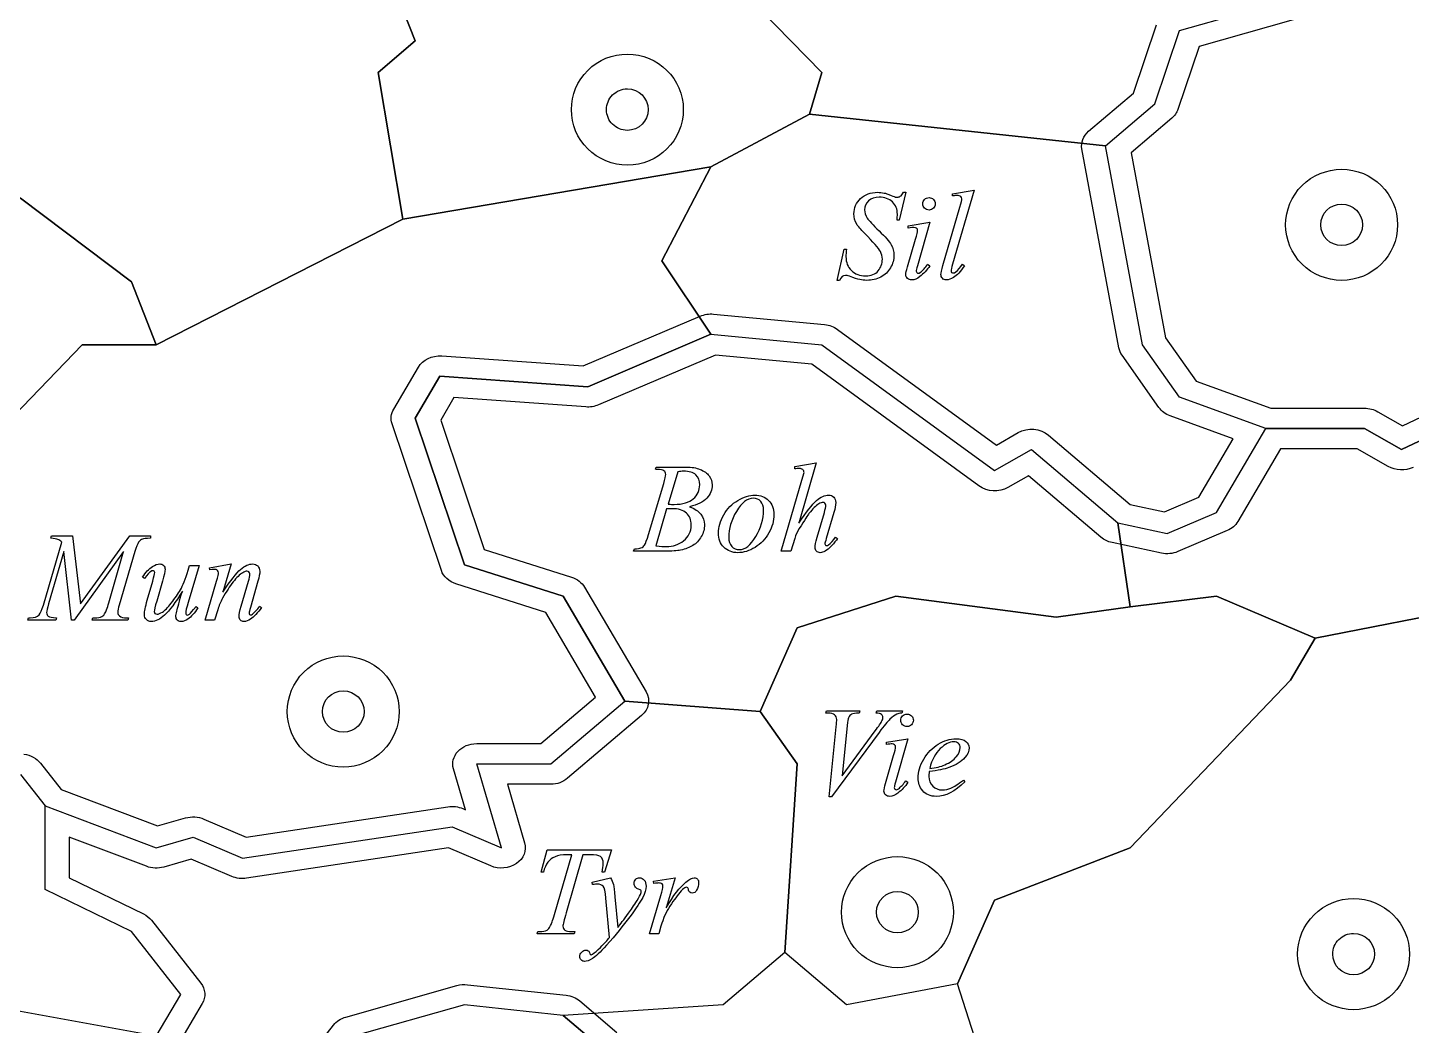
# Model space of a CAD drawing. Extents: x 1 to 639, y -1 to 499.
# Drawn here: x 245.7 to 363, y 153.1 to 237.6 of the extents above; entities that cross this region are included whole.
import ezdxf

# ---------------------------------------------------------------- set-up
doc = ezdxf.new("R2010")
doc.units = 0
for name, color, linetype in [('Centers', 7, 'CONTINUOUS'), ('Dividing_Lines', 7, 'CONTINUOUS'), ('Label_Land', 7, 'CONTINUOUS'), ('Land', 7, 'CONTINUOUS'), ('Nations', 7, 'CONTINUOUS')]:
    doc.layers.add(name, color=color, linetype=linetype)

msp = doc.modelspace()

# ---------------------------------------------------------------- linework, layer by layer
at = {"layer": 'Centers', "color": 1}
for points in [[(298.332701, 230.684085)], [(301.304446, 230.684085)], [(358.856051, 220.918465)], [(361.82777, 220.918465)], [(274.258991, 179.66714)], [(277.230737, 179.66714)], [(321.219702, 162.661489)], [(324.191421, 162.661489)], [(359.873241, 159.103938)], [(362.844987, 159.103938)]]:
    msp.add_lwpolyline(points, close=True, dxfattribs=at)
for points in [[(293.21068, 234.013691), (294.099838, 234.896755), (295.305794, 235.392849), (296.563248, 235.392838)], [(296.563248, 235.392838), (299.18174, 235.392833), (301.304446, 233.284654), (301.304446, 230.684085)], [(291.821997, 230.684085), (291.821997, 231.932931), (292.321522, 233.130628), (293.21068, 234.013691)], [(295.312001, 231.926762), (295.643853, 232.256339), (296.09394, 232.441491), (296.563248, 232.441486)], [(296.563248, 232.441486), (297.5405, 232.441453), (298.332701, 231.654647), (298.332701, 230.684085)], [(294.793716, 230.684085), (294.793716, 231.15018), (294.980148, 231.597185), (295.312001, 231.926762)], [(293.210681, 227.35448), (292.321523, 228.237543), (291.821998, 229.435239), (291.821997, 230.684085)], [(295.312001, 229.441408), (294.980148, 229.770985), (294.793716, 230.21799), (294.793716, 230.684085)], [(298.332701, 230.684085), (298.332701, 229.713523), (297.5405, 228.926717), (296.563248, 228.926684)], [(301.304446, 230.684085), (301.304444, 228.083517), (299.181739, 225.97534), (296.563248, 225.975335)], [(296.563248, 228.926684), (296.09394, 228.926679), (295.643853, 229.111831), (295.312001, 229.441408)], [(296.563248, 225.975335), (295.305795, 225.975323), (294.099839, 226.471417), (293.210681, 227.35448)], [(353.734004, 224.248072), (354.623162, 225.131135), (355.829118, 225.627229), (357.086572, 225.627218)], [(357.086572, 225.627218), (359.705064, 225.627213), (361.82777, 223.519034), (361.82777, 220.918465)], [(352.345321, 220.918465), (352.345321, 222.167312), (352.844846, 223.365008), (353.734004, 224.248072)], [(355.317066, 220.918465), (355.317066, 221.889048), (356.1093, 222.675862), (357.086572, 222.675866)], [(357.086572, 222.675866), (358.063834, 222.675848), (358.856051, 221.889038), (358.856051, 220.918465)], [(353.734005, 217.58886), (352.844847, 218.471924), (352.345322, 219.669619), (352.345321, 220.918465)], [(357.086572, 219.161064), (356.1093, 219.161068), (355.317066, 219.947882), (355.317066, 220.918465)], [(358.856051, 220.918465), (358.856051, 219.947892), (358.063834, 219.161083), (357.086572, 219.161064)], [(361.82777, 220.918465), (361.827768, 218.317897), (359.705063, 216.20972), (357.086572, 216.209715)], [(357.086572, 216.209715), (355.829119, 216.209704), (354.623163, 216.705797), (353.734005, 217.58886)], [(269.136961, 182.996737), (270.026114, 183.8798), (271.232063, 184.375897), (272.489512, 184.375892)], [(272.489512, 184.375892), (273.746961, 184.375897), (274.95291, 183.8798), (275.842063, 182.996737)], [(267.748287, 179.66714), (267.748287, 180.915981), (268.247808, 182.113674), (269.136961, 182.996737)], [(275.842063, 182.996737), (276.731215, 182.113674), (277.230736, 180.915981), (277.230737, 179.66714)], [(270.720006, 179.66714), (270.720007, 180.637721), (271.512241, 181.424534), (272.489512, 181.424538)], [(272.489512, 181.424538), (273.466773, 181.424519), (274.25899, 180.637711), (274.258991, 179.66714)], [(269.136962, 176.337544), (268.247809, 177.220606), (267.748288, 178.418298), (267.748287, 179.66714)], [(272.489512, 177.909738), (271.51224, 177.909742), (270.720006, 178.696557), (270.720006, 179.66714)], [(274.258991, 179.66714), (274.258991, 178.696567), (273.466774, 177.909757), (272.489512, 177.909738)], [(277.230737, 179.66714), (277.230736, 178.418298), (276.731214, 177.220606), (275.842062, 176.337544)], [(272.489512, 174.95839), (271.232063, 174.958385), (270.026115, 175.454482), (269.136962, 176.337544)], [(275.842062, 176.337544), (274.952909, 175.454482), (273.746961, 174.958385), (272.489512, 174.95839)], [(316.097645, 165.991086), (316.986798, 166.874149), (318.192747, 167.370246), (319.450196, 167.370242)], [(319.450196, 167.370242), (320.707645, 167.370246), (321.913594, 166.874149), (322.802747, 165.991086)], [(314.708971, 162.661489), (314.708971, 163.910331), (315.208493, 165.108024), (316.097645, 165.991086)], [(322.802747, 165.991086), (323.691899, 165.108024), (324.191421, 163.910331), (324.191421, 162.661489)], [(317.680717, 162.661489), (317.680717, 163.632062), (318.472934, 164.418872), (319.450196, 164.41889)], [(319.450196, 164.41889), (320.427468, 164.418886), (321.219702, 163.632072), (321.219702, 162.661489)], [(354.751206, 162.433544), (355.640359, 163.31661), (356.84631, 163.812709), (358.103762, 163.812704)], [(358.103762, 163.812704), (359.361213, 163.812709), (360.567164, 163.31661), (361.456317, 162.433544)], [(316.097646, 159.331894), (315.208494, 160.214956), (314.708972, 161.412648), (314.708971, 162.661489)], [(319.450196, 160.904088), (318.472934, 160.904107), (317.680717, 161.690917), (317.680717, 162.661489)], [(321.219702, 162.661489), (321.219702, 161.690906), (320.427468, 160.904092), (319.450196, 160.904088)], [(324.191421, 162.661489), (324.19142, 161.412648), (323.691898, 160.214956), (322.802746, 159.331894)], [(353.362537, 159.103938), (353.362534, 160.352782), (353.862053, 161.550478), (354.751206, 162.433544)], [(361.456317, 162.433544), (362.34547, 161.550478), (362.84499, 160.352782), (362.844987, 159.103938)], [(356.852526, 160.346616), (357.184373, 160.676196), (357.634456, 160.861353), (358.103762, 160.861355)], [(358.103762, 160.861355), (359.08103, 160.861337), (359.87325, 160.074517), (359.873241, 159.103938)], [(356.334256, 159.103938), (356.334252, 159.570031), (356.520679, 160.017036), (356.852526, 160.346616)], [(319.450196, 157.952739), (318.192747, 157.952735), (316.986799, 158.448832), (316.097646, 159.331894)], [(322.802746, 159.331894), (321.913593, 158.448832), (320.707645, 157.952735), (319.450196, 157.952739)], [(354.751213, 155.774344), (353.862061, 156.657406), (353.362539, 157.855097), (353.362537, 159.103938)], [(358.103762, 157.346532), (357.126488, 157.346536), (356.334253, 158.133353), (356.334256, 159.103938)], [(359.873241, 159.103938), (359.873244, 158.133363), (359.081026, 157.34655), (358.103762, 157.346532)], [(362.844987, 159.103938), (362.844985, 157.855097), (362.345463, 156.657406), (361.456311, 155.774344)], [(358.103762, 154.395191), (356.846314, 154.395186), (355.640365, 154.891283), (354.751213, 155.774344)], [(361.456311, 155.774344), (360.567158, 154.891283), (359.36121, 154.395186), (358.103762, 154.395191)]]:
    msp.add_open_spline(points, degree=3, dxfattribs=at)
at = {"layer": 'Dividing_Lines', "color": 2}
for points in [[(307.829994, 239.169794), (313.053792, 233.841282), (312.009032, 230.288941), (303.650955, 225.848515), (299.471943, 217.855735), (303.650955, 211.639147), (293.203359, 207.198716), (280.666296, 208.0868), (278.576777, 204.534461), (282.755789, 192.101263), (291.113866, 189.437001), (296.337664, 180.556144), (307.829994, 179.668052), (310.964272, 175.227643), (309.919513, 159.242096), (304.695741, 154.80167), (291.113866, 153.91357), (294.248145, 151.249339)], [(303.650955, 211.639147), (313.053818, 210.751049), (327.680426, 200.094028), (330.814705, 201.870204), (338.127996, 195.653592), (342.307035, 194.765523), (346.486073, 196.541686), (350.665112, 203.646372), (359.023162, 203.646372), (362.157414, 201.870204), (371.560251, 206.310621), (374.694556, 209.862971), (379.918328, 208.974887), (386.186859, 204.534461), (393.50015, 206.310621), (398.723948, 208.974887), (402.902987, 206.310621), (406.037292, 222.296174), (410.216278, 224.960426), (479.170412, 237.393613)], [(245.144514, 174.339545), (247.234026, 171.675283), (256.636849, 168.122952), (259.771123, 169.011017), (263.95015, 167.234852), (281.711056, 169.899115), (285.890121, 168.122952), (283.800575, 175.227645), (290.069133, 175.227645), (296.337664, 180.556144), (307.829994, 179.668052)]]:
    msp.add_lwpolyline(points, dxfattribs=at)
at = {"layer": 'Label_Land', "color": 7}
for points in [[(319.95404, 223.674888), (320.15536, 223.674888), (319.604378, 221.307146), (319.424249, 221.307146)], [(325.940674, 223.859051), (324.12879, 217.597688)], [(324.12879, 223.364456), (324.12879, 223.559139), (325.940674, 223.859051)], [(323.302316, 217.481931), (324.738047, 222.417359)], [(320.367276, 220.638921), (320.367276, 220.844127), (322.195052, 221.13878)], [(322.195052, 221.13878), (321.146067, 217.450361)], [(320.298402, 217.350392), (320.98713, 219.707611)], [(314.348855, 216.213875), (314.942221, 218.860484), (315.122349, 218.860484)], [(322.009627, 217.571381), (322.195052, 217.450361)], [(324.965859, 217.597688), (325.124796, 217.434578)], [(314.550175, 216.213869), (314.348855, 216.213875)], [(310.853376, 200.244577), (310.742118, 200.228784), (310.742118, 200.43399), (312.575194, 200.739155)], [(312.575194, 200.739155), (311.086484, 195.630092)], [(298.943683, 200.197204), (299.017854, 200.391887), (301.58204, 200.391887)], [(300.829738, 199.976231), (300.019156, 197.234897)], [(310.742118, 194.335726), (310.403052, 193.257089), (309.608367, 193.257089), (311.351379, 199.276417), (311.536804, 199.928861)], [(298.360913, 194.682995), (299.648303, 199.002811)], [(299.892007, 196.840264), (298.975471, 193.720114)], [(312.649365, 194.435699), (313.258626, 196.540359)], [(314.069204, 196.540359), (313.422859, 194.335726)], [(247.081338, 188.695446), (248.644222, 194.014972)], [(247.722387, 194.356981), (247.775366, 194.55166), (249.560758, 194.55166)], [(249.560758, 194.55166), (250.222998, 188.805939), (254.392449, 194.55166), (256.146058, 194.55166), (256.146058, 194.356981)], [(314.206949, 194.435699), (314.371186, 194.335726)], [(252.691823, 189.084808), (253.878554, 193.220465), (249.687908, 187.416863), (249.475992, 187.416863), (248.80316, 193.220465), (247.521066, 188.805939)], [(254.837473, 193.220465), (253.5077, 188.695446)], [(299.722474, 193.257089), (297.089416, 193.257089), (297.158287, 193.451768)], [(259.345976, 191.652493), (259.46253, 192.052378), (260.267829, 192.052378)], [(260.267829, 192.052378), (259.345993, 188.916435)], [(261.380389, 191.694586), (261.179068, 191.663033), (261.147298, 191.852453), (262.980357, 192.178658)], [(262.980357, 192.178658), (262.275733, 189.784606)], [(255.642738, 190.936909), (255.478504, 191.052665)], [(255.881145, 189.095331), (256.342061, 190.721179)], [(257.179131, 190.721179), (256.681127, 189.021668)], [(261.851901, 188.285037), (261.587006, 187.416863), (260.79232, 187.416863), (261.756539, 190.710656)], [(263.838617, 188.595473), (264.453174, 190.710656)], [(265.263752, 190.710656), (264.617408, 188.495503)], [(248.193899, 187.611546), (248.135623, 187.416863), (245.767458, 187.416863), (245.825736, 187.611546), (245.968778, 187.611546)], [(254.169937, 187.611546), (254.297087, 187.611546), (254.249407, 187.416863), (251.224301, 187.416863), (251.27728, 187.611546), (251.420325, 187.611546)], [(260.013512, 188.579689), (260.172449, 188.45867)], [(265.406798, 188.595473), (265.571031, 188.495503)], [(313.566464, 179.540175), (313.375739, 179.540175), (313.428718, 179.734854), (316.263096, 179.734854), (316.204821, 179.540175)], [(317.640552, 179.540175), (317.704127, 179.734854), (319.865673, 179.734854), (319.812693, 179.540175)], [(313.667122, 172.436947), (314.260488, 178.377348)], [(315.187623, 178.482581), (314.763791, 174.225908), (317.566381, 178.024819)], [(317.905447, 177.89854), (313.857847, 172.436947), (313.667122, 172.436947)], [(318.509409, 176.861993), (318.509409, 177.067199), (320.337188, 177.361851)], [(320.337188, 177.361851), (319.288202, 173.673433)], [(318.440537, 173.573463), (319.129265, 175.930683)], [(320.151759, 173.794453), (320.337188, 173.673433)], [(325.036429, 173.862853), (325.147687, 173.710266)], [(289.448696, 166.054564), (289.252672, 166.054564), (289.755974, 167.948758)], [(289.755974, 167.948758), (295.212818, 167.948758), (294.624749, 166.054564), (294.423428, 166.054564)], [(290.381127, 162.455595), (291.869837, 167.522566), (291.440709, 167.522566)], [(293.358551, 167.522566), (292.791673, 167.522566), (291.371834, 162.608185)], [(293.623429, 165.002318), (293.575746, 165.197001), (295.128051, 165.575755)], [(298.778307, 165.281103), (300.606086, 165.575755), (299.843188, 163.018594)], [(298.815394, 165.08642), (298.778307, 165.281103)], [(295.037968, 160.514122), (294.741286, 163.850002)], [(295.514797, 163.960427), (295.747905, 161.371712)], [(299.414056, 161.476945), (299.244523, 160.81396), (298.433945, 160.81396), (299.414056, 164.081447)], [(291.869837, 161.008633), (292.113541, 161.008633), (292.049966, 160.81396), (288.924201, 160.81396), (288.98248, 161.008633), (289.120226, 161.008633)]]:
    msp.add_lwpolyline(points, dxfattribs=at)
for points in [[(322.126181, 223.227653)], [(298.943683, 200.197197)], [(308.103761, 196.735038)], [(308.983214, 196.371986)], [(320.268313, 179.450725)], [(322.186155, 174.841519)], [(322.149072, 174.5837)]]:
    msp.add_lwpolyline(points, close=True, dxfattribs=at)
for points in [[(315.763394, 221.864887), (315.763394, 222.36299), (315.950587, 222.789183), (316.324972, 223.143467)], [(316.324972, 223.143467), (316.699358, 223.497752), (317.179701, 223.674895), (317.766003, 223.674895)], [(317.008404, 222.943517), (316.778827, 222.729545), (316.664038, 222.482248), (316.664038, 222.201626)], [(317.903748, 223.26448), (317.536427, 223.26448), (317.237979, 223.157492), (317.008404, 222.943517)], [(317.766003, 223.674895), (317.963791, 223.674895), (318.150984, 223.655602), (318.327581, 223.617015)], [(319.021608, 222.859331), (318.739053, 223.12943), (318.366433, 223.26448), (317.903748, 223.26448)], [(318.327581, 223.617015), (318.437072, 223.59598), (318.636627, 223.525825), (318.926246, 223.406549)], [(318.926246, 223.406549), (319.131098, 223.325872), (319.24412, 223.282025), (319.265312, 223.27501)], [(319.445441, 221.817524), (319.445441, 222.241965), (319.304163, 222.589234), (319.021608, 222.859331)], [(319.265312, 223.27501), (319.314759, 223.264481), (319.369504, 223.259216), (319.429545, 223.259216)], [(319.429545, 223.259216), (319.531973, 223.259216), (319.620271, 223.285525), (319.694441, 223.338143)], [(319.694441, 223.338143), (319.768612, 223.390758), (319.855146, 223.503007), (319.95404, 223.674888)], [(321.596391, 222.701488), (321.596391, 222.848814), (321.647603, 222.973341), (321.750028, 223.075067)], [(321.750028, 223.075067), (321.852456, 223.176791), (321.97784, 223.227653), (322.126181, 223.227653)], [(322.126181, 223.227653), (322.274523, 223.227653), (322.399906, 223.176791), (322.502331, 223.075067)], [(322.502331, 223.075067), (322.604758, 222.973341), (322.655972, 222.848814), (322.655972, 222.701488)], [(324.499643, 223.401289), (324.418408, 223.401289), (324.29479, 223.389011), (324.12879, 223.364456)], [(324.812218, 223.317103), (324.745112, 223.373227), (324.640921, 223.401289), (324.499643, 223.401289)], [(324.738047, 222.417359), (324.854602, 222.820753), (324.91288, 223.052266), (324.91288, 223.111897)], [(324.91288, 223.111897), (324.91288, 223.196083), (324.879326, 223.264485), (324.812218, 223.317103)], [(316.007098, 220.970407), (315.844629, 221.254535), (315.763394, 221.552695), (315.763394, 221.864887)], [(316.664038, 222.201626), (316.664038, 221.956083), (316.736444, 221.721062), (316.881254, 221.496565)], [(319.424249, 221.307146), (319.438377, 221.517612), (319.445441, 221.687738), (319.445441, 221.817524)], [(321.750028, 222.327913), (321.647603, 222.433146), (321.596391, 222.557671), (321.596391, 222.701488)], [(322.126181, 222.175323), (321.981371, 222.175323), (321.855986, 222.226186), (321.750028, 222.327913)], [(322.497035, 222.327913), (322.394607, 222.226186), (322.27099, 222.175323), (322.126181, 222.175323)], [(322.655972, 222.701488), (322.655972, 222.557671), (322.602993, 222.433146), (322.497035, 222.327913)], [(316.679934, 220.186419), (316.330271, 220.537196), (316.105992, 220.798525), (316.007098, 220.970407)], [(316.881254, 221.496565), (317.029596, 221.275575), (317.366895, 220.91252), (317.893153, 220.407402)], [(320.849384, 220.696801), (320.771682, 220.696801), (320.610979, 220.677508), (320.367276, 220.638921)], [(321.071896, 220.623138), (321.018918, 220.672247), (320.944748, 220.696801), (320.849384, 220.696801)], [(320.98713, 219.707611), (321.100152, 220.093465), (321.156663, 220.335501), (321.156663, 220.433719)], [(321.156663, 220.433719), (321.156663, 220.510889), (321.128407, 220.574029), (321.071896, 220.623138)], [(318.009707, 218.650018), (317.843707, 218.941163), (317.400449, 219.453297), (316.679934, 220.186419)], [(317.893153, 220.407402), (318.422943, 219.905792), (318.765541, 219.512923), (318.920946, 219.228792)], [(315.122349, 218.860484), (315.097625, 218.604418), (315.085262, 218.392198), (315.085262, 218.223826)], [(315.085262, 218.223826), (315.085262, 217.74326), (315.238902, 217.352144), (315.546182, 217.050476)], [(318.173943, 217.997573), (318.173943, 218.236101), (318.119198, 218.453583), (318.009707, 218.650018)], [(319.154054, 218.329052), (319.154054, 217.967751), (319.056927, 217.616974), (318.862671, 217.276722)], [(318.920946, 219.228792), (319.076352, 218.948171), (319.154054, 218.648258), (319.154054, 218.329052)], [(315.546182, 217.050476), (315.856992, 216.748808), (316.261399, 216.597974), (316.759401, 216.597974)], [(316.759401, 216.597974), (317.222086, 216.597974), (317.573514, 216.738285), (317.813686, 217.018906)], [(317.813686, 217.018906), (318.053857, 217.303036), (318.173943, 217.629259), (318.173943, 217.997573)], [(318.862671, 217.276722), (318.671946, 216.939976), (318.396455, 216.678647), (318.036198, 216.492734)], [(320.165956, 216.703207), (320.165956, 216.832996), (320.210105, 217.048724), (320.298402, 217.350392)], [(321.146067, 217.450361), (321.075428, 217.201311), (321.040109, 217.052232), (321.040109, 217.003123)], [(321.040109, 217.003123), (321.040109, 216.946999), (321.056003, 216.901398), (321.087792, 216.86632)], [(322.195052, 217.450361), (321.954881, 217.085554), (321.672326, 216.778625), (321.347387, 216.529574)], [(321.400366, 216.89789), (321.601688, 217.055738), (321.804775, 217.280235), (322.009627, 217.571381)], [(323.132783, 216.703207), (323.132783, 216.829487), (323.189294, 217.089061), (323.302316, 217.481931)], [(324.12879, 217.597688), (324.04049, 217.285497), (323.996341, 217.094325), (323.996341, 217.024169)], [(323.996341, 217.024169), (323.996341, 216.971552), (324.012235, 216.927704), (324.044023, 216.892626)], [(324.171173, 216.84001), (324.238279, 216.84001), (324.310683, 216.869827), (324.388386, 216.92946)], [(325.124796, 217.434578), (324.789261, 216.964537), (324.480216, 216.636561), (324.197661, 216.450648)], [(324.388386, 216.92946), (324.572046, 217.073277), (324.764537, 217.29602), (324.965859, 217.597688)], [(315.037583, 216.634801), (314.829197, 216.634801), (314.666728, 216.49449), (314.550175, 216.213869)], [(315.381945, 216.555874), (315.244201, 216.608492), (315.129413, 216.634801), (315.037583, 216.634801)], [(316.261397, 216.271745), (316.077737, 216.310332), (315.784586, 216.405041), (315.381945, 216.555874)], [(316.854763, 216.213869), (316.642847, 216.213869), (316.445058, 216.233161), (316.261397, 216.271745)], [(318.036198, 216.492734), (317.67594, 216.306824), (317.282129, 216.213869), (316.854763, 216.213869)], [(320.303702, 216.376985), (320.211871, 216.46468), (320.165956, 216.573421), (320.165956, 216.703207)], [(320.65866, 216.250705), (320.513851, 216.250705), (320.395532, 216.292798), (320.303702, 216.376985)], [(321.347387, 216.529574), (321.107216, 216.343662), (320.87764, 216.250705), (320.65866, 216.250705)], [(321.087792, 216.86632), (321.123111, 216.831242), (321.163728, 216.813703), (321.209642, 216.813703)], [(321.209642, 216.813703), (321.262622, 216.813703), (321.326197, 216.841766), (321.400366, 216.89789)], [(323.265229, 216.387508), (323.176932, 216.47871), (323.132783, 216.583943), (323.132783, 216.703207)], [(323.604295, 216.250705), (323.470082, 216.250705), (323.35706, 216.296306), (323.265229, 216.387508)], [(324.197661, 216.450648), (323.989278, 216.317353), (323.791489, 216.250705), (323.604295, 216.250705)], [(324.044023, 216.892626), (324.079343, 216.857549), (324.121726, 216.84001), (324.171173, 216.84001)], [(299.113216, 200.191944), (299.053172, 200.191944), (298.996661, 200.193695), (298.943683, 200.197197)], [(299.664198, 200.076188), (299.568835, 200.153358), (299.385174, 200.191944), (299.113216, 200.191944)], [(299.648303, 199.002811), (299.757794, 199.367619), (299.81254, 199.623686), (299.81254, 199.771012)], [(299.81254, 199.771012), (299.81254, 199.900798), (299.763093, 200.002523), (299.664198, 200.076188)], [(301.317145, 200.039371), (301.189995, 200.039371), (301.027526, 200.018325), (300.829738, 199.976231)], [(302.36613, 199.734195), (302.14715, 199.937646), (301.797489, 200.039371), (301.317145, 200.039371)], [(301.58204, 200.391887), (302.012937, 200.391887), (302.396151, 200.325239), (302.731684, 200.191944)], [(302.694601, 198.892331), (302.694601, 199.253633), (302.585111, 199.534254), (302.36613, 199.734195)], [(302.731684, 200.191944), (303.07075, 200.058649), (303.323284, 199.872737), (303.489287, 199.634209)], [(303.489287, 199.634209), (303.65882, 199.395681), (303.743586, 199.143122), (303.743586, 198.876531)], [(311.144759, 200.27613), (311.081184, 200.27613), (310.984057, 200.265613), (310.853376, 200.244577)], [(311.42025, 200.170897), (311.346081, 200.241053), (311.254251, 200.27613), (311.144759, 200.27613)], [(311.536804, 199.928861), (311.536804, 200.020063), (311.497953, 200.100742), (311.42025, 200.170897)], [(302.154214, 197.697939), (302.514472, 198.017144), (302.694601, 198.415275), (302.694601, 198.892331)], [(303.743586, 198.876531), (303.743586, 198.466122), (303.593478, 198.094298), (303.293262, 197.761062)], [(300.019156, 197.234897), (300.248733, 197.227892), (300.414734, 197.22439), (300.51716, 197.22439)], [(300.51716, 197.22439), (301.251803, 197.22439), (301.797487, 197.38224), (302.154214, 197.697939)], [(303.293262, 197.761062), (302.99658, 197.431331), (302.510939, 197.187541), (301.83634, 197.029691)], [(301.83634, 197.029691), (302.270767, 196.868333), (302.590407, 196.654359), (302.795259, 196.387769)], [(304.728997, 196.335153), (305.02921, 196.854302), (305.428319, 197.264711), (305.926323, 197.566379)], [(307.240204, 197.745275), (306.721008, 197.745275), (306.24243, 197.375206), (305.80447, 196.635068)], [(305.926323, 197.566379), (306.427859, 197.868047), (306.911734, 198.018881), (307.37795, 198.018881)], [(307.860057, 197.482192), (307.701121, 197.657581), (307.494504, 197.745275), (307.240204, 197.745275)], [(307.37795, 198.018881), (307.844165, 198.018881), (308.22738, 197.866293), (308.527594, 197.561119)], [(308.103761, 196.735038), (308.103761, 197.061262), (308.022527, 197.310313), (307.860057, 197.482192)], [(308.527594, 197.561119), (308.83134, 197.255942), (308.983214, 196.859564), (308.983214, 196.371986)], [(311.086484, 195.630092), (311.729297, 196.59122), (312.230832, 197.229633), (312.591089, 197.545332)], [(312.78711, 197.27699), (312.546939, 197.129664), (312.269682, 196.856058), (311.955341, 196.456172)], [(312.591089, 197.545332), (312.951347, 197.861031), (313.29571, 198.018881), (313.624179, 198.018881)], [(313.136772, 197.392746), (313.034347, 197.392746), (312.917793, 197.354161), (312.78711, 197.27699)], [(313.306305, 197.329606), (313.263922, 197.371699), (313.207411, 197.392746), (313.136772, 197.392746)], [(313.258626, 196.540359), (313.336328, 196.80344), (313.37518, 197.010398), (313.37518, 197.161233)], [(313.37518, 197.161233), (313.37518, 197.231389), (313.352221, 197.287513), (313.306305, 197.329606)], [(313.624179, 198.018881), (313.793712, 198.018881), (313.93499, 197.961003), (314.048012, 197.845248)], [(314.048012, 197.845248), (314.161034, 197.729491), (314.217545, 197.575149), (314.217545, 197.382223)], [(314.217545, 197.382223), (314.217545, 197.15071), (314.168098, 196.870089), (314.069204, 196.540359)], [(300.305243, 196.856058), (300.192221, 196.856058), (300.054476, 196.850793), (299.892007, 196.840264)], [(301.576741, 196.493002), (301.315377, 196.735039), (300.891545, 196.856058), (300.305243, 196.856058)], [(301.974085, 195.482765), (301.974085, 195.914222), (301.841637, 196.250967), (301.576741, 196.493002)], [(302.795259, 196.387769), (303.000112, 196.121179), (303.102538, 195.828281), (303.102538, 195.509075)], [(304.283973, 194.782968), (304.283973, 195.298608), (304.432314, 195.816003), (304.728997, 196.335153)], [(305.80447, 196.635068), (305.370043, 195.898437), (305.152829, 195.165314), (305.152829, 194.435699)], [(307.446821, 194.493575), (307.884781, 195.230206), (308.103761, 195.977361), (308.103761, 196.735038)], [(308.983214, 196.371986), (308.983214, 195.845821), (308.841936, 195.324917), (308.559381, 194.809274)], [(311.955341, 196.456172), (311.870574, 196.34743), (311.588019, 195.90896), (311.107676, 195.14076)], [(298.021847, 193.767467), (298.106614, 193.900763), (298.219636, 194.205938), (298.360913, 194.682995)], [(301.333037, 194.141046), (301.760403, 194.470776), (301.974085, 194.918016), (301.974085, 195.482765)], [(303.102538, 195.509075), (303.102538, 195.15479), (303.010707, 194.81629), (302.827047, 194.493575)], [(304.739592, 193.588571), (304.435846, 193.897255), (304.283973, 194.295387), (304.283973, 194.782968)], [(308.559381, 194.809274), (308.280359, 194.293634), (307.890081, 193.884979), (307.388546, 193.583311)], [(311.107676, 195.14076), (310.959334, 194.895216), (310.837482, 194.626871), (310.742118, 194.335726)], [(248.310453, 194.257008), (248.204494, 194.299101), (248.008473, 194.332426), (247.722387, 194.356981)], [(248.644222, 194.014972), (248.527667, 194.134236), (248.416411, 194.214915), (248.310453, 194.257008)], [(255.150051, 194.009712), (255.054688, 193.872908), (254.950495, 193.609826), (254.837473, 193.220465)], [(255.473222, 194.283318), (255.356669, 194.237716), (255.248945, 194.146514), (255.150051, 194.009712)], [(256.146058, 194.356981), (255.764608, 194.332426), (255.54033, 194.307871), (255.473222, 194.283318)], [(297.158287, 193.451768), (297.433778, 193.458773), (297.620971, 193.485082), (297.719865, 193.530695)], [(297.719865, 193.530695), (297.861143, 193.590326), (297.961803, 193.66925), (298.021847, 193.767467)], [(298.975471, 193.720114), (299.35692, 193.671006), (299.655368, 193.646451), (299.870815, 193.646451)], [(299.870815, 193.646451), (300.421797, 193.646451), (300.909205, 193.811316), (301.333037, 194.141046)], [(302.117127, 193.741161), (301.831041, 193.562264), (301.484912, 193.430722), (301.078738, 193.346535)], [(302.827047, 194.493575), (302.643386, 194.170861), (302.406746, 193.920056), (302.117127, 193.741161)], [(305.926323, 193.13081), (305.442447, 193.13081), (305.04687, 193.283397), (304.739592, 193.588571)], [(305.152829, 194.435699), (305.152829, 194.10246), (305.237596, 193.844638), (305.407129, 193.662234)], [(305.407129, 193.662234), (305.576662, 193.48334), (305.790343, 193.393892), (306.048174, 193.393892)], [(307.388546, 193.583311), (306.88701, 193.281643), (306.399603, 193.13081), (305.926323, 193.13081)], [(306.048174, 193.393892), (306.546178, 193.393892), (307.012394, 193.760453), (307.446821, 194.493575)], [(312.46394, 193.572788), (312.46394, 193.72713), (312.525748, 194.014767), (312.649365, 194.435699)], [(312.58579, 193.257089), (312.504556, 193.337767), (312.46394, 193.443), (312.46394, 193.572788)], [(313.422859, 194.335726), (313.341626, 194.069135), (313.301009, 193.921809), (313.301009, 193.893747)], [(313.301009, 193.893747), (313.301009, 193.844638), (313.315137, 193.8043), (313.343392, 193.772731)], [(313.867883, 193.720114), (313.655967, 193.499124), (313.472306, 193.344782), (313.316901, 193.257089)], [(313.343392, 193.772731), (313.375178, 193.74116), (313.410498, 193.725374), (313.44935, 193.725374)], [(313.44935, 193.725374), (313.495264, 193.725374), (313.548243, 193.748175), (313.608287, 193.793777)], [(313.608287, 193.793777), (313.809607, 193.948119), (314.009161, 194.162093), (314.206949, 194.435699)], [(314.371186, 194.335726), (314.2511, 194.149815), (314.083332, 193.944611), (313.867883, 193.720114)], [(301.078738, 193.346535), (300.789119, 193.286905), (300.337031, 193.257089), (299.722474, 193.257089)], [(312.908964, 193.13081), (312.778281, 193.13081), (312.670556, 193.172903), (312.58579, 193.257089)], [(313.316901, 193.257089), (313.165029, 193.172903), (313.02905, 193.13081), (312.908964, 193.13081)], [(255.478504, 191.052665), (255.743399, 191.459566), (256.024187, 191.759479), (256.32087, 191.952405)], [(256.146041, 191.52095), (256.071869, 191.468335), (255.904101, 191.273654), (255.642738, 190.936909)], [(256.368553, 191.599876), (256.294381, 191.599876), (256.22021, 191.573568), (256.146041, 191.52095)], [(256.32087, 191.952405), (256.546914, 192.10324), (256.755298, 192.178658), (256.946023, 192.178658)], [(256.342061, 190.721179), (256.455083, 191.110542), (256.511594, 191.352578), (256.511594, 191.447287)], [(256.463915, 191.55252), (256.435659, 191.584091), (256.403872, 191.599876), (256.368553, 191.599876)], [(256.511594, 191.447287), (256.511594, 191.48938), (256.495701, 191.524458), (256.463915, 191.55252)], [(256.946023, 192.178658), (257.076706, 192.178658), (257.182664, 192.136565), (257.263897, 192.052378)], [(257.391047, 191.736679), (257.391047, 191.54726), (257.320408, 191.20876), (257.179131, 190.721179)], [(257.263897, 192.052378), (257.348664, 191.971699), (257.391047, 191.866466), (257.391047, 191.736679)], [(258.694332, 189.984548), (258.899184, 190.335325), (259.116399, 190.891306), (259.345976, 191.652493)], [(261.602901, 191.715633), (261.560518, 191.715633), (261.486347, 191.708617), (261.380389, 191.694586)], [(261.830709, 191.626183), (261.770667, 191.685816), (261.694731, 191.715633), (261.602901, 191.715633)], [(261.756539, 190.710656), (261.869561, 191.107035), (261.926072, 191.345563), (261.926072, 191.42624)], [(261.926072, 191.42624), (261.926072, 191.503411), (261.894284, 191.570059), (261.830709, 191.626183)], [(262.275733, 189.784606), (262.936207, 190.763274), (263.441274, 191.406949), (263.790935, 191.715633)], [(263.976363, 191.436764), (263.715, 191.278915), (263.44304, 191.017587), (263.160485, 190.652779)], [(263.790935, 191.715633), (264.144128, 192.024316), (264.483194, 192.178658), (264.808133, 192.178658)], [(264.331321, 191.563043), (264.232427, 191.563043), (264.114107, 191.52095), (263.976363, 191.436764)], [(264.500854, 191.494643), (264.45494, 191.540243), (264.398429, 191.563043), (264.331321, 191.563043)], [(264.453174, 190.710656), (264.530877, 190.97374), (264.569728, 191.178944), (264.569728, 191.326271)], [(264.569728, 191.326271), (264.569728, 191.396426), (264.54677, 191.45255), (264.500854, 191.494643)], [(264.808133, 192.178658), (264.984729, 192.178658), (265.129539, 192.120779), (265.242561, 192.005022)], [(265.242561, 192.005022), (265.359116, 191.889267), (265.417393, 191.738433), (265.417393, 191.55252)], [(265.417393, 191.55252), (265.417393, 191.342054), (265.36618, 191.061433), (265.263752, 190.710656)], [(257.920838, 188.863818), (258.235181, 189.263704), (258.493012, 189.63728), (258.694332, 189.984548)], [(263.160485, 190.652779), (262.87793, 190.291478), (262.579481, 189.828453), (262.265138, 189.263704)], [(247.521066, 188.805939), (247.411575, 188.430609), (247.35683, 188.17805), (247.35683, 188.048261)], [(252.326266, 188.043001), (252.414565, 188.200849), (252.536417, 188.548118), (252.691823, 189.084808)], [(255.648037, 187.885152), (255.648037, 188.148233), (255.72574, 188.551626), (255.881145, 189.095331)], [(256.681127, 189.021668), (256.543383, 188.558643), (256.474511, 188.265744), (256.474511, 188.142971)], [(257.173834, 188.095618), (257.361026, 188.211373), (257.610027, 188.46744), (257.920838, 188.863818)], [(258.863865, 189.874055), (258.263435, 188.895387), (257.760135, 188.220142), (257.353963, 187.848318)], [(258.381757, 188.179804), (258.438268, 188.439379), (258.598971, 189.004129), (258.863865, 189.874055)], [(259.345993, 188.916435), (259.208246, 188.449901), (259.139373, 188.155248), (259.139373, 188.032478)], [(262.265138, 189.263704), (262.099138, 188.965543), (261.961392, 188.63932), (261.851901, 188.285037)], [(245.968778, 187.611546), (246.318441, 187.611546), (246.570975, 187.69924), (246.72638, 187.874628)], [(246.72638, 187.874628), (246.839402, 188.000908), (246.957722, 188.274514), (247.081338, 188.695446)], [(247.35683, 188.048261), (247.35683, 187.918475), (247.404511, 187.818504), (247.499875, 187.748349)], [(247.499875, 187.748349), (247.595236, 187.6817), (247.826577, 187.636099), (248.193899, 187.611546)], [(251.420325, 187.611546), (251.688752, 187.611546), (251.893605, 187.650131), (252.034882, 187.727302)], [(252.034882, 187.727302), (252.144371, 187.783426), (252.241499, 187.888659), (252.326266, 188.043001)], [(253.5077, 188.695446), (253.429998, 188.432362), (253.391146, 188.225404), (253.391146, 188.074571)], [(253.391146, 188.074571), (253.391146, 187.937767), (253.438827, 187.834287), (253.534188, 187.764132)], [(253.534188, 187.764132), (253.668402, 187.662408), (253.880318, 187.611546), (254.169937, 187.611546)], [(255.81757, 187.458956), (255.704548, 187.571205), (255.648037, 187.71327), (255.648037, 187.885152)], [(257.353963, 187.848318), (256.951322, 187.476495), (256.576937, 187.290583), (256.230807, 187.290583)], [(256.474511, 188.142971), (256.474511, 188.076324), (256.495702, 188.021954), (256.538086, 187.979861)], [(256.538086, 187.979861), (256.584, 187.941275), (256.644043, 187.921981), (256.718214, 187.921981)], [(256.718214, 187.921981), (256.834767, 187.921981), (256.986641, 187.97986), (257.173834, 188.095618)], [(258.312883, 187.706255), (258.312883, 187.82552), (258.335841, 187.983369), (258.381757, 188.179804)], [(258.429436, 187.40634), (258.351734, 187.483511), (258.312883, 187.583482), (258.312883, 187.706255)], [(259.139373, 188.032478), (259.139373, 187.969338), (259.149963, 187.921983), (259.171143, 187.890412)], [(259.171143, 187.890412), (259.195868, 187.862349), (259.227655, 187.848318), (259.266506, 187.848318)], [(259.266506, 187.848318), (259.32655, 187.848318), (259.391891, 187.874627), (259.46253, 187.927245)], [(260.172449, 188.45867), (259.893425, 188.0202), (259.607338, 187.697485), (259.314189, 187.490526)], [(259.46253, 187.927245), (259.536699, 187.983369), (259.72036, 188.200851), (260.013512, 188.579689)], [(263.658489, 187.727302), (263.658489, 187.895675), (263.718531, 188.185065), (263.838617, 188.595473)], [(263.775042, 187.411603), (263.69734, 187.488774), (263.658489, 187.594007), (263.658489, 187.727302)], [(264.617408, 188.495503), (264.543238, 188.239435), (264.506154, 188.083339), (264.506154, 188.027214)], [(264.506154, 188.027214), (264.506154, 187.978106), (264.520281, 187.936012), (264.548537, 187.900935)], [(264.548537, 187.900935), (264.576792, 187.869366), (264.606813, 187.853582), (264.6386, 187.853582)], [(265.571031, 188.495503), (265.242562, 188.028969), (264.931751, 187.695731), (264.6386, 187.495789)], [(264.6386, 187.853582), (264.680983, 187.853582), (264.732196, 187.876382), (264.79224, 187.921981)], [(264.79224, 187.921981), (264.979432, 188.069308), (265.184284, 188.293805), (265.406798, 188.595473)], [(256.230807, 187.290583), (256.068338, 187.290583), (255.930592, 187.346708), (255.81757, 187.458956)], [(258.75261, 187.290583), (258.614864, 187.290583), (258.507139, 187.329169), (258.429436, 187.40634)], [(259.314189, 187.490526), (259.119931, 187.357231), (258.932738, 187.290583), (258.75261, 187.290583)], [(264.087617, 187.290583), (263.956937, 187.290583), (263.852745, 187.330923), (263.775042, 187.411603)], [(264.6386, 187.495789), (264.433747, 187.358985), (264.250086, 187.290583), (264.087617, 187.290583)], [(314.122742, 179.382325), (314.006189, 179.487558), (313.820763, 179.540175), (313.566464, 179.540175)], [(315.569072, 179.445465), (315.45605, 179.385832), (315.365985, 179.284107), (315.298877, 179.140289)], [(316.204821, 179.540175), (315.897541, 179.536672), (315.685625, 179.505103), (315.569072, 179.445465)], [(318.096172, 179.413895), (318.014938, 179.48405), (317.863065, 179.526144), (317.640552, 179.540175)], [(318.218025, 179.166596), (318.218025, 179.261307), (318.177408, 179.34374), (318.096172, 179.413895)], [(319.399457, 179.440202), (319.205201, 179.349), (319.010945, 179.210443), (318.816687, 179.024533)], [(319.812693, 179.540175), (319.63963, 179.526144), (319.501884, 179.492819), (319.399457, 179.440202)], [(319.892164, 179.298139), (319.994589, 179.399863), (320.119972, 179.450725), (320.268313, 179.450725)], [(320.268313, 179.450725), (320.416655, 179.450725), (320.542039, 179.399863), (320.644466, 179.298139)], [(314.302871, 178.9877), (314.302871, 179.14555), (314.242828, 179.277092), (314.122742, 179.382325)], [(314.260488, 178.377348), (314.288743, 178.679016), (314.302871, 178.882467), (314.302871, 178.9877)], [(315.298877, 179.140289), (315.263558, 179.063118), (315.226473, 178.843882), (315.187623, 178.482581)], [(317.566381, 178.024819), (317.870128, 178.435227), (318.060853, 178.721109), (318.138555, 178.882467)], [(318.816687, 179.024533), (318.625962, 178.83862), (318.322216, 178.463289), (317.905447, 177.89854)], [(318.138555, 178.882467), (318.191535, 178.991209), (318.218025, 179.085918), (318.218025, 179.166596)], [(319.738523, 178.92456), (319.738523, 179.071886), (319.789736, 179.196412), (319.892164, 179.298139)], [(319.892164, 178.550984), (319.789736, 178.656217), (319.738523, 178.780743), (319.738523, 178.92456)], [(320.268313, 178.398395), (320.123505, 178.398395), (319.998122, 178.449258), (319.892164, 178.550984)], [(320.639167, 178.550984), (320.536742, 178.449258), (320.413124, 178.398395), (320.268313, 178.398395)], [(320.798104, 178.92456), (320.798104, 178.780743), (320.745125, 178.656217), (320.639167, 178.550984)], [(320.644466, 179.298139), (320.746892, 179.196412), (320.798104, 179.071886), (320.798104, 178.92456)], [(322.906671, 176.904086), (323.397611, 177.209263), (323.902678, 177.361851), (324.421872, 177.361851)], [(324.225851, 177.098769), (323.865593, 177.098769), (323.482378, 176.907595), (323.076204, 176.525247)], [(324.623192, 176.961966), (324.531362, 177.053168), (324.398915, 177.098769), (324.225851, 177.098769)], [(324.421872, 177.361851), (324.796257, 177.361851), (325.073515, 177.286434), (325.253645, 177.135599)], [(325.253645, 177.135599), (325.433773, 176.984766), (325.523836, 176.80587), (325.523836, 176.598911)], [(318.99152, 176.919873), (318.913817, 176.919873), (318.753113, 176.90058), (318.509409, 176.861993)], [(319.214032, 176.84621), (319.161052, 176.895319), (319.086881, 176.919873), (318.99152, 176.919873)], [(319.129265, 175.930683), (319.242287, 176.316537), (319.298798, 176.558573), (319.298798, 176.65679)], [(319.298798, 176.65679), (319.298798, 176.733961), (319.270543, 176.797101), (319.214032, 176.84621)], [(321.682856, 175.630767), (322.007794, 176.177979), (322.415733, 176.602418), (322.906671, 176.904086)], [(323.076204, 176.525247), (322.673563, 176.146409), (322.37688, 175.585166), (322.186155, 174.841519)], [(324.437767, 175.835973), (324.656747, 176.10607), (324.766237, 176.362137), (324.766237, 176.604174)], [(324.766237, 176.604174), (324.766237, 176.7515), (324.718556, 176.870764), (324.623192, 176.961966)], [(325.523836, 176.598911), (325.523836, 176.307767), (325.407282, 176.0289), (325.174175, 175.76231)], [(321.195449, 174.025965), (321.195449, 174.548621), (321.357918, 175.083555), (321.682856, 175.630767)], [(323.817911, 174.920446), (323.422334, 174.776626), (322.866054, 174.664378), (322.149072, 174.5837)], [(322.186155, 174.841519), (322.708882, 174.901153), (323.134481, 175.002878), (323.462953, 175.146695)], [(323.462953, 175.146695), (323.89738, 175.339623), (324.222318, 175.569383), (324.437767, 175.835973)], [(325.174175, 175.76231), (324.866897, 175.41504), (324.414809, 175.134419), (323.817911, 174.920446)], [(318.308088, 172.926279), (318.308088, 173.056067), (318.352238, 173.271796), (318.440537, 173.573463)], [(319.288202, 173.673433), (319.217564, 173.424383), (319.182244, 173.275303), (319.182244, 173.226195)], [(320.337188, 173.673433), (320.097016, 173.308625), (319.814461, 173.001696), (319.489523, 172.752646)], [(319.542502, 173.120962), (319.743821, 173.27881), (319.946907, 173.503307), (320.151759, 173.794453)], [(321.587494, 172.957849), (321.32613, 173.280563), (321.195449, 173.636602), (321.195449, 174.025965)], [(322.149072, 174.5837), (322.124347, 174.408312), (322.111985, 174.262739), (322.111985, 174.146982)], [(322.111985, 174.146982), (322.111985, 173.834792), (322.223241, 173.568201), (322.445755, 173.347211)], [(325.147687, 173.710266), (324.310616, 172.88594), (323.512399, 172.473777), (322.753033, 172.473777)], [(323.987444, 173.173578), (324.224085, 173.278811), (324.573746, 173.508569), (325.036429, 173.862853)], [(318.445834, 172.600057), (318.354003, 172.687752), (318.308088, 172.796493), (318.308088, 172.926279)], [(318.800795, 172.473777), (318.655985, 172.473777), (318.537664, 172.51587), (318.445834, 172.600057)], [(319.489523, 172.752646), (319.249351, 172.566733), (319.019775, 172.473777), (318.800795, 172.473777)], [(319.182244, 173.226195), (319.182244, 173.17007), (319.198137, 173.124469), (319.229924, 173.089392)], [(319.229924, 173.089392), (319.265243, 173.054314), (319.305861, 173.036775), (319.351777, 173.036775)], [(319.351777, 173.036775), (319.404755, 173.036775), (319.46833, 173.064837), (319.542502, 173.120962)], [(322.753033, 172.473777), (322.23737, 172.473777), (321.848857, 172.635134), (321.587494, 172.957849)], [(322.445755, 173.347211), (322.668265, 173.129729), (322.938458, 173.020989), (323.256333, 173.020989)], [(323.256333, 173.020989), (323.510632, 173.020989), (323.754336, 173.071852), (323.987444, 173.173578)], [(289.830145, 166.906951), (289.67474, 166.70701), (289.54759, 166.422881), (289.448696, 166.054564)], [(290.439403, 167.364716), (290.188636, 167.259483), (289.98555, 167.106895), (289.830145, 166.906951)], [(291.440709, 167.522566), (291.027471, 167.522566), (290.693702, 167.469949), (290.439403, 167.364716)], [(294.285683, 167.37524), (294.165597, 167.473457), (293.856553, 167.522566), (293.358551, 167.522566)], [(294.52409, 166.796458), (294.52409, 167.052524), (294.444621, 167.245451), (294.285683, 167.37524)], [(294.423428, 166.054564), (294.490536, 166.331679), (294.52409, 166.578977), (294.52409, 166.796458)], [(295.128051, 165.575755), (295.248137, 165.372305), (295.331137, 165.181131), (295.377051, 165.002234)], [(297.146535, 165.096944), (297.146535, 165.240763), (297.188918, 165.356519), (297.273685, 165.444212)], [(297.273685, 165.444212), (297.358451, 165.531908), (297.464409, 165.575755), (297.591559, 165.575755)], [(297.591559, 165.575755), (297.746964, 165.575755), (297.879413, 165.510861), (297.988904, 165.381073)], [(297.988904, 165.381073), (298.098393, 165.254793), (298.153137, 165.079405), (298.153137, 164.854908)], [(301.527922, 165.217963), (301.814008, 165.456491), (302.047116, 165.575755), (302.227246, 165.575755)], [(302.227246, 165.575755), (302.343798, 165.575755), (302.435629, 165.540678), (302.502737, 165.470522)], [(302.502737, 165.470522), (302.569842, 165.403874), (302.603395, 165.305656), (302.603395, 165.17587)], [(294.02077, 165.033871), (293.946601, 165.033871), (293.814154, 165.023353), (293.623429, 165.002318)], [(294.518773, 164.854975), (294.419879, 164.974239), (294.253878, 165.033871), (294.02077, 165.033871)], [(294.741286, 163.850002), (294.691838, 164.40072), (294.617668, 164.735711), (294.518773, 164.854975)], [(295.377051, 165.002234), (295.422968, 164.826846), (295.468883, 164.479577), (295.514797, 163.960427)], [(297.247197, 164.786508), (297.180089, 164.87771), (297.146535, 164.981188), (297.146535, 165.096944)], [(297.506793, 164.602348), (297.404368, 164.637426), (297.317836, 164.698813), (297.247197, 164.786508)], [(297.390256, 163.660515), (297.563322, 163.941136), (297.66928, 164.137571), (297.70813, 164.24982)], [(297.702817, 164.518162), (297.678092, 164.542718), (297.612751, 164.57078), (297.506793, 164.602348)], [(297.7399, 164.423452), (297.7399, 164.462039), (297.727539, 164.493609), (297.702817, 164.518162)], [(297.70813, 164.24982), (297.72931, 164.305944), (297.7399, 164.363821), (297.7399, 164.423452)], [(298.153137, 164.854908), (298.153137, 164.577795), (298.057775, 164.260343), (297.86705, 163.902551)], [(299.223331, 165.133777), (299.149162, 165.133777), (299.013183, 165.117991), (298.815394, 165.08642)], [(299.504122, 165.04959), (299.433483, 165.105715), (299.339886, 165.133777), (299.223331, 165.133777)], [(299.414056, 164.081447), (299.527078, 164.460286), (299.583589, 164.730384), (299.583589, 164.891741)], [(299.583589, 164.891741), (299.583589, 164.954881), (299.5571, 165.007497), (299.504122, 165.04959)], [(299.843188, 163.018594), (300.461276, 164.067415), (301.022854, 164.800538), (301.527922, 165.217963)], [(301.003428, 164.318219), (300.710278, 163.974458), (300.392404, 163.528972), (300.049805, 162.98176)], [(301.421964, 164.728628), (301.330134, 164.679519), (301.190621, 164.542716), (301.003428, 164.318219)], [(301.591497, 164.770721), (301.531453, 164.770721), (301.474942, 164.75669), (301.421964, 164.728628)], [(301.692155, 164.728628), (301.6639, 164.75669), (301.630347, 164.770721), (301.591497, 164.770721)], [(301.739838, 164.597089), (301.732786, 164.663735), (301.716891, 164.707581), (301.692155, 164.728628)], [(301.845796, 164.355053), (301.789285, 164.407668), (301.753966, 164.488347), (301.739838, 164.597089)], [(302.057713, 164.276126), (301.976477, 164.276126), (301.905838, 164.302435), (301.845796, 164.355053)], [(302.423266, 164.512902), (302.3385, 164.355051), (302.216649, 164.276126), (302.057713, 164.276126)], [(302.603395, 165.17587), (302.603395, 164.944357), (302.543352, 164.723368), (302.423266, 164.512902)], [(296.66974, 162.571352), (296.863998, 162.837942), (297.10417, 163.200996), (297.390256, 163.660515)], [(297.86705, 163.902551), (297.676326, 163.548265), (297.309004, 163.002807), (296.765086, 162.266176)], [(300.049805, 162.98176), (299.901463, 162.750248), (299.774313, 162.488922), (299.668355, 162.197783)], [(290.031466, 161.461152), (290.116232, 161.618996), (290.232786, 161.950477), (290.381127, 162.455595)], [(291.371834, 162.608185), (291.191706, 161.990811), (291.101643, 161.610218), (291.101643, 161.466405)], [(296.765086, 162.266176), (296.221167, 161.529556), (295.562462, 160.726283), (294.788968, 159.856357)], [(295.747905, 161.371712), (295.959821, 161.624271), (296.267099, 162.024151), (296.66974, 162.571352)], [(299.668355, 162.197783), (299.520014, 161.797886), (299.435247, 161.557607), (299.414056, 161.476945)], [(289.120226, 161.008633), (289.395717, 161.008633), (289.607633, 161.052489), (289.755974, 161.1402)], [(289.755974, 161.1402), (289.8584, 161.199826), (289.95023, 161.30681), (290.031466, 161.461152)], [(291.101643, 161.466405), (291.101643, 161.333121), (291.158154, 161.222624), (291.271176, 161.134913)], [(291.271176, 161.134913), (291.384198, 161.050726), (291.583752, 161.008633), (291.869837, 161.008633)], [(294.788968, 159.856357), (294.255645, 159.256523), (293.860068, 158.879436), (293.602237, 158.725094)], [(293.607534, 159.104), (293.801791, 159.223253), (294.027835, 159.412672), (294.285666, 159.672258)], [(294.285666, 159.672258), (294.624732, 160.016008), (294.875499, 160.296629), (295.037968, 160.514122)], [(292.526761, 158.89872), (292.526761, 159.035528), (292.585038, 159.160057), (292.701593, 159.272305)], [(292.653911, 158.614608), (292.569144, 158.695269), (292.526761, 158.789973), (292.526761, 158.89872)], [(292.939997, 158.488328), (292.830509, 158.488328), (292.735146, 158.530421), (292.653911, 158.614608)], [(292.701593, 159.272305), (292.814615, 159.384554), (292.938233, 159.440678), (293.072447, 159.440678)], [(293.602237, 158.725094), (293.344405, 158.56725), (293.123658, 158.488328), (292.939997, 158.488328)], [(293.072447, 159.440678), (293.143086, 159.440678), (293.201362, 159.424896), (293.247276, 159.393332)], [(293.247276, 159.393332), (293.275532, 159.375821), (293.307319, 159.326712), (293.342638, 159.246006)], [(293.342638, 159.246006), (293.374427, 159.161819), (293.404449, 159.105695), (293.432704, 159.077633)], [(293.432704, 159.077633), (293.450358, 159.060122), (293.47155, 159.051367), (293.496279, 159.051367)], [(293.496279, 159.051367), (293.51746, 159.051367), (293.554544, 159.068911), (293.607534, 159.104)]]:
    msp.add_open_spline(points, degree=3, dxfattribs=at)
at = {"layer": 'Land', "color": 5}
for points in [[(366.336432, 271.140883), (362.157393, 264.036195), (354.844102, 262.26003), (351.709876, 254.267263), (345.441292, 253.379176), (343.351773, 261.371943), (330.814684, 260.483851), (323.501367, 254.267263), (309.919518, 252.491084), (307.829999, 239.169802), (313.053797, 233.84129), (312.009037, 230.288949), (337.083242, 227.624691), (341.262254, 231.177035), (343.351773, 237.393621), (359.023141, 241.834062), (363.202179, 240.057889)], [(245.144512, 174.339551), (247.234023, 171.675288), (256.636846, 168.12296), (259.77112, 169.011025), (263.950148, 167.23486), (281.711035, 169.899123), (285.8901, 168.12296), (283.800554, 175.227651), (290.069112, 175.227651), (296.33767, 180.556152), (291.113871, 189.437009), (282.755794, 192.101271), (278.576782, 204.534469), (280.666302, 208.086808), (293.203391, 207.198724), (303.65096, 211.639155), (299.471948, 217.855743), (303.65096, 225.848523), (277.531996, 221.40809), (256.636846, 210.751057), (250.368307, 210.751057), (231.562652, 191.213182)], [(368.425977, 188.548924), (354.844102, 185.88467), (346.486052, 189.437009), (339.172761, 188.548924), (338.127975, 195.653597), (339.172761, 188.548924), (338.127975, 195.653597), (342.307013, 194.765529), (346.486052, 196.541691), (350.66509, 203.64638), (359.023141, 203.64638), (362.157473, 201.870212), (371.56023, 206.310629)], [(327.680405, 146.808887), (324.546126, 156.577841), (327.680405, 163.682532), (339.172761, 168.12296), (352.75461, 182.33232), (354.844102, 185.88467), (368.425977, 188.548924), (378.873574, 184.99658), (387.231651, 183.220407), (396.634461, 177.003813), (397.679194, 174.339551), (403.947752, 172.563388), (414.395348, 162.794432), (415.440081, 157.465941), (421.708639, 154.801678), (426.932437, 145.032722)]]:
    msp.add_lwpolyline(points, dxfattribs=at)
for points in [[(270.218547, 260.483409), (257.681537, 254.267252), (248.27906, 250.71463), (247.234227, 253.379099), (243.05486, 254.267252), (238.875502, 252.490941), (239.920341, 248.051082), (237.830668, 237.393221), (232.607536, 232.065217), (227.383347, 232.953375), (225.293671, 228.512598), (245.144543, 223.184578), (254.547018, 216.079339), (256.636701, 210.751332), (277.53242, 221.408272), (275.442742, 233.841525), (278.577259, 236.505997), (276.487554, 241.833999), (280.665852, 245.386621), (280.665852, 252.490941), (275.442742, 253.379099), (274.397876, 257.819877)], [(309.919518, 252.491084), (301.561468, 253.379176), (302.606201, 259.595772), (295.29291, 260.483851), (280.666302, 252.491084), (280.666302, 245.386398), (276.487237, 241.834062), (278.576782, 236.505545), (275.442504, 233.84129), (277.531996, 221.40809), (303.65096, 225.848523), (312.009037, 230.288949), (313.053797, 233.84129), (307.829999, 239.169802)], [(362.157393, 201.870212), (359.023141, 203.64638), (350.66509, 203.64638), (343.351773, 206.310629), (340.217521, 210.751057), (337.083242, 227.624691), (341.262254, 231.177035), (343.351773, 237.393621), (359.023141, 241.834062), (363.202179, 240.057889), (377.828788, 242.722152), (384.097372, 247.162572), (391.410663, 245.386398), (398.723953, 239.169802), (406.037297, 222.296182), (402.902992, 206.310629), (398.723953, 208.974894), (393.500155, 206.310629), (386.186891, 204.534469), (379.918333, 208.974894), (374.694535, 209.862979), (371.56023, 206.310629)], [(303.65096, 211.639155), (313.053797, 210.751057), (327.680405, 200.094033), (330.814684, 201.870212), (338.127975, 195.653597), (342.307013, 194.765529), (346.486052, 196.541691), (350.66509, 203.64638), (343.351773, 206.310629), (340.217521, 210.751057), (337.083242, 227.624691), (312.009037, 230.288949), (303.65096, 225.848523), (299.471948, 217.855743)], [(223.204583, 189.437009), (231.562652, 191.213182), (250.368307, 210.751057), (256.636846, 210.751057), (254.54733, 216.079577), (245.144512, 223.184258), (225.294105, 228.512775), (222.159824, 218.74384), (220.070315, 216.967659), (222.159824, 207.198724), (216.936031, 202.758282), (215.891266, 196.541691)], [(332.904177, 187.66084), (319.322328, 189.437009), (310.964278, 186.772748), (307.829999, 179.66806), (296.33767, 180.556152), (291.113871, 189.437009), (282.755794, 192.101271), (278.576782, 204.534469), (280.666302, 208.086808), (293.203364, 207.198724), (303.65096, 211.639155), (313.053797, 210.751057), (327.680405, 200.094033), (330.814684, 201.870212), (338.127975, 195.653597), (339.172761, 188.548924)], [(319.322328, 189.437009), (332.904177, 187.66084), (339.172761, 188.548924), (346.486052, 189.437009), (354.844102, 185.88467), (352.75461, 182.33232), (339.172761, 168.12296), (327.680405, 163.682532), (324.546126, 156.577841), (315.143316, 154.801678), (309.919518, 159.242104), (310.964278, 175.227651), (307.829999, 179.66806), (310.964278, 186.772748)], [(254.54733, 161.018269), (247.234023, 164.570632), (247.234023, 171.675288), (256.636846, 168.12296), (259.77112, 169.011025), (263.950148, 167.23486), (281.711035, 169.899123), (285.8901, 168.12296), (283.800554, 175.227651), (290.069112, 175.227651), (296.33767, 180.556152), (307.829999, 179.66806), (310.964278, 175.227651), (309.919518, 159.242104), (304.695746, 154.801678), (291.113871, 153.913578), (282.755794, 154.801678), (273.352984, 152.137413), (269.173946, 146.808887), (263.950148, 144.144659), (259.77112, 148.585053), (256.636846, 152.137413), (258.726368, 155.689741)], [(309.919518, 159.242104), (304.695746, 154.801678), (291.113871, 153.913578), (294.24815, 151.249347), (291.113871, 142.368459), (290.069112, 138.816126), (293.203364, 132.599532), (297.382403, 140.592296), (301.561468, 139.704226), (304.695746, 125.494839), (322.456607, 109.509305), (348.575571, 93.523744), (347.530812, 101.516538), (354.844102, 100.628438), (347.530812, 108.621231), (344.396559, 115.725898), (348.575571, 120.166345), (347.530812, 127.271012), (349.620331, 132.599532), (340.217521, 134.375705), (338.127975, 143.256559), (327.680405, 146.808887), (324.546126, 156.577841), (315.143316, 154.801678)], [(246.189263, 137.928026), (259.77112, 148.585053), (256.636846, 152.137413), (242.010235, 154.801678), (239.920706, 150.36125), (233.652174, 154.801678), (225.294105, 153.025478), (219.025542, 153.913578), (215.891258, 150.36125), (219.025542, 145.032722), (212.756993, 142.368459), (215.891258, 139.704226), (214.846525, 132.599532), (223.204583, 127.271012), (234.696921, 132.599532), (246.189263, 128.159085), (249.323545, 131.711432)], [(284.845314, 143.256559), (291.113871, 142.368459), (294.24815, 151.249347), (291.113871, 153.913578), (282.755794, 154.801678), (273.352984, 152.137413), (269.173946, 146.808887), (263.950148, 144.144659), (259.77112, 148.585053), (246.189263, 137.928026), (249.323545, 131.711432), (253.502575, 128.159085), (259.77112, 127.271012), (267.084427, 125.494839), (277.531996, 111.285478), (289.024352, 99.740391), (293.203364, 103.292711), (286.934833, 120.166345), (274.397744, 126.382938), (275.442504, 140.592296)]]:
    msp.add_lwpolyline(points, close=True, dxfattribs=at)
at = {"layer": 'Nations', "color": 5}
for points in [[(362.294103, 238.516509), (358.867831, 239.973193), (345.008328, 236.045837), (343.212523, 230.703132)], [(335.65018, 228.84416), (339.456738, 232.079909), (341.401663, 237.868069)], [(342.697088, 229.957338), (339.248194, 227.026521), (342.160143, 211.35109), (344.754381, 207.677233), (351.080671, 205.371888), (359.023405, 205.371888)], [(338.214203, 210.482225), (335.080744, 227.356248)], [(280.835529, 209.805313), (292.805272, 208.956654), (302.743652, 213.181587)], [(303.87493, 213.353339), (313.277396, 212.465186)], [(314.37412, 212.060141), (327.833863, 202.253701), (329.690153, 203.305345)], [(304.023996, 209.869588), (294.11152, 205.655672)], [(326.359659, 198.784571), (312.207342, 209.095256), (304.023996, 209.869588)], [(360.149286, 205.081651), (362.25304, 203.888566), (370.196806, 207.640493), (373.072032, 210.898285)], [(276.763144, 205.306679), (278.852822, 208.85838)], [(341.61235, 205.423318), (338.477833, 209.864095)], [(293.035354, 205.480248), (281.867351, 206.271045), (280.744698, 204.362471), (284.425976, 193.410707), (291.826288, 191.05117)], [(280.805261, 191.62799), (276.62699, 204.061241)], [(332.249836, 203.089503), (339.165009, 197.210415), (342.071561, 196.593208), (344.974859, 197.826706), (347.888951, 202.78182), (342.553473, 204.725289)], [(361.031698, 200.434133), (358.40825, 201.921128), (351.918791, 201.921128), (348.301304, 195.77017)], [(336.692452, 194.433802), (330.555234, 199.650681), (328.804831, 198.658741)], [(347.393678, 194.998656), (343.214349, 193.22235)], [(341.815074, 193.091929), (337.635691, 193.980082)], [(283.800395, 176.951831), (289.228822, 176.951831), (293.869558, 180.897573), (289.656706, 188.060673), (282.043537, 190.487253)], [(292.929468, 190.20802), (298.152604, 181.327391)], [(297.77224, 179.336157), (291.50429, 174.00816)], [(246.832298, 175.295852), (248.595669, 173.047469), (256.741529, 169.970592), (259.129426, 170.647517)], [(282.618344, 171.441058), (282.852791, 171.340945), (281.832822, 174.809996)], [(290.069403, 173.503007), (286.398973, 173.503007), (287.858705, 168.540525)], [(260.67886, 170.553834), (264.258546, 169.031914), (281.359563, 171.597207)], [(255.81227, 166.546552), (249.263381, 169.020892), (249.263381, 165.572045), (255.554034, 162.515405)], [(284.982421, 166.57962), (281.402743, 168.101507), (264.302811, 165.536249)], [(263.042945, 165.691454), (259.615616, 167.148148), (257.278503, 166.485939)], [(256.235828, 161.975332), (260.415184, 156.646402)], [(272.711211, 153.774368), (282.113704, 156.437924)], [(283.007281, 156.512311), (291.365993, 155.624177)], [(260.541602, 154.917854), (259.0127, 152.319525), (261.375751, 149.641287), (264.427085, 146.399101), (267.738794, 148.088184), (271.664229, 153.094714)], [(292.549129, 155.132799), (295.683673, 152.469242)]]:
    msp.add_lwpolyline(points, dxfattribs=at)
for points in [[(343.212523, 230.703132), (343.118026, 230.421354), (342.940636, 230.164684), (342.697088, 229.957338)], [(335.080744, 227.356248), (334.97968, 227.901089), (335.191341, 228.45415), (335.65018, 228.84416)], [(302.743652, 213.181587), (303.093386, 213.330333), (303.486245, 213.389977), (303.87493, 213.353339)], [(313.277396, 212.465186), (313.682544, 212.426907), (314.064726, 212.285758), (314.37412, 212.060141)], [(338.477833, 209.864095), (338.34413, 210.053858), (338.254626, 210.263716), (338.214203, 210.482225)], [(278.852822, 208.85838), (279.223868, 209.488868), (280.009046, 209.863866), (280.835529, 209.805313)], [(276.62699, 204.061241), (276.487402, 204.47624), (276.535986, 204.920649), (276.763144, 205.306679)], [(294.11152, 205.655672), (293.778508, 205.514422), (293.406213, 205.453734), (293.035354, 205.480248)], [(342.553473, 204.725289), (342.161208, 204.868037), (341.831885, 205.112295), (341.61235, 205.423318)], [(359.023405, 205.371888), (359.424184, 205.371785), (359.815951, 205.270793), (360.149286, 205.081651)], [(329.690153, 203.305345), (330.49484, 203.761202), (331.566192, 203.670861), (332.249836, 203.089503)], [(363.142992, 200.361571), (362.47875, 200.047843), (361.663975, 200.075846), (361.031698, 200.434133)], [(328.804831, 198.658741), (328.048545, 198.230641), (327.049666, 198.282044), (326.359659, 198.784571)], [(348.301304, 195.77017), (348.104929, 195.436298), (347.78645, 195.16558), (347.393678, 194.998656)], [(337.635691, 193.980082), (337.278704, 194.055839), (336.952663, 194.212672), (336.692452, 194.433802)], [(343.214349, 193.22235), (342.781169, 193.038356), (342.284865, 192.992097), (341.815074, 193.091929)], [(282.043537, 190.487253), (281.441401, 190.679166), (280.981978, 191.102401), (280.805261, 191.62799)], [(291.826288, 191.05117), (292.306019, 190.89854), (292.700102, 190.597346), (292.929468, 190.20802)], [(298.152604, 181.327391), (298.543182, 180.663235), (298.389967, 179.861142), (297.77224, 179.336157)], [(245.431976, 176.046255), (246.00304, 175.976754), (246.512283, 175.703862), (246.832298, 175.295852)], [(281.832822, 174.809996), (281.681654, 175.324966), (281.8179, 175.870422), (282.202192, 176.288749)], [(282.202192, 176.288749), (282.586484, 176.707077), (283.176, 176.951662), (283.800395, 176.951831)], [(291.50429, 174.00816), (291.123714, 173.684707), (290.607576, 173.503001), (290.069403, 173.503007)], [(281.359563, 171.597207), (281.787999, 171.661231), (282.229299, 171.606488), (282.618344, 171.441058)], [(259.129426, 170.647517), (259.64007, 170.792273), (260.197461, 170.758572), (260.67886, 170.553834)], [(287.858705, 168.540525), (288.050669, 167.887031), (287.777618, 167.198332), (287.159479, 166.776916)], [(257.278503, 166.485939), (256.797984, 166.349909), (256.274993, 166.37153), (255.81227, 166.546552)], [(287.159479, 166.776916), (286.54134, 166.3555), (285.691186, 166.278455), (284.982421, 166.57962)], [(264.302811, 165.536249), (263.874142, 165.471779), (263.432446, 165.526192), (263.042945, 165.691454)], [(255.554034, 162.515405), (255.827509, 162.382777), (256.060928, 162.197877), (256.235828, 161.975332)], [(260.415184, 156.646402), (260.819186, 156.131252), (260.867432, 155.471572), (260.541602, 154.917854)], [(282.113704, 156.437924), (282.401293, 156.519121), (282.706624, 156.544539), (283.007281, 156.512311)], [(291.365993, 155.624177), (291.813662, 155.576725), (292.229967, 155.403826), (292.549129, 155.132799)], [(271.664229, 153.094714), (271.9146, 153.41393), (272.283015, 153.653088), (272.711211, 153.774368)]]:
    msp.add_open_spline(points, degree=3, dxfattribs=at)

doc.saveas('drawing.dxf')
